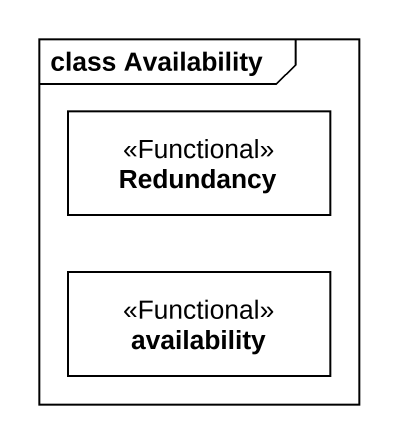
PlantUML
@startuml
mainframe class Availability
hide circle
hide empty members
class Redundancy <<Functional>>
class availability <<Functional>>
@enduml
